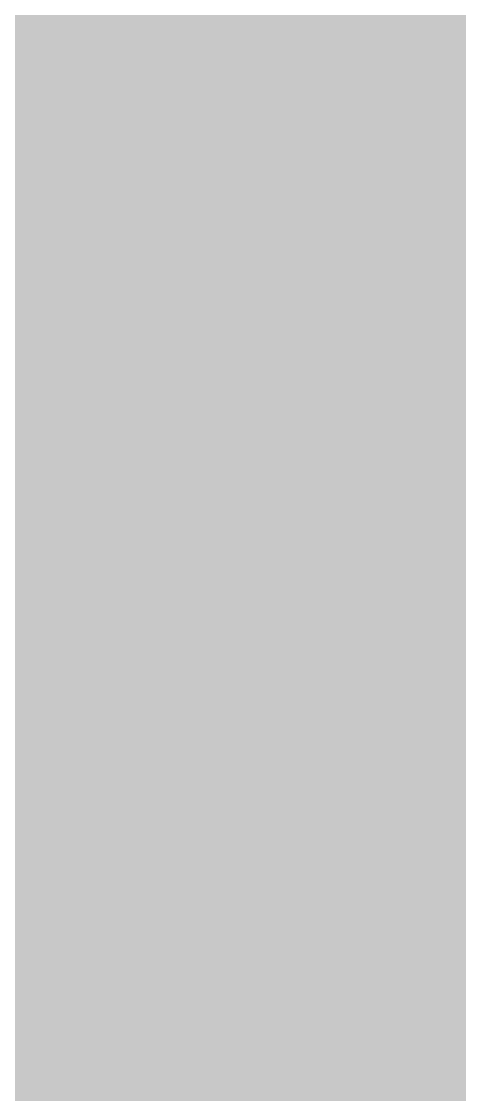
# Model space of a CAD drawing. Extents: x -3 to 92, y -53 to 125.
# Drawn here: x 40.06 to 45.46, y 92.78 to 106 of the extents above; entities that cross this region are included whole.
import ezdxf

# ---------------------------------------------------------------- set-up
doc = ezdxf.new("R2010")
doc.units = 0
doc.header["$MEASUREMENT"] = 0
doc.layers.get('0').update_dxf_attribs({"linetype": 'CONTINUOUS'})
for name, color, linetype in [('23-325-0_AST', 7, 'CONTINUOUS'), ('23-325-0_BOT', 7, 'CONTINUOUS'), ('23-325-0_DRD', 2, 'CONTINUOUS'), ('23-325-0_IN1', 4, 'CONTINUOUS'), ('23-325-0_IN2', 3, 'CONTINUOUS'), ('23-325-0_SMT', 10, 'CONTINUOUS'), ('23-325-0_SPT', 14, 'CONTINUOUS'), ('23-325-0_SST', 9, 'CONTINUOUS'), ('23-325-0_TOP', 12, 'CONTINUOUS'), ('THRUHOLE_TAP', 8, 'CONTINUOUS')]:
    doc.layers.add(name, color=color, linetype=linetype)

# ---------------------------------------------------------------- blocks, each defined once
blk = doc.blocks.new('ROUND_78')
at = {"const_width": 0.29972}
blk.add_lwpolyline([(-0.14986, 0, 1), (0.14986, 0, 1)], format="xyb", close=True, dxfattribs=at)
blk = doc.blocks.new('RECTANGLE_7')
blk.add_solid([(0.4064, 0.4826), (0.4064, -0.4826), (-0.4064, 0.4826), (-0.4064, -0.4826)])
blk = doc.blocks.new('RECTANGLE_48')
blk.add_solid([(0.65024, 0.44958), (0.65024, -0.44958), (-0.65024, 0.44958), (-0.65024, -0.44958)])
blk = doc.blocks.new('ROUND_68')
at = {"const_width": 0.29972}
blk.add_lwpolyline([(-0.14986, 0, 1), (0.14986, 0, 1)], format="xyb", close=True, dxfattribs=at)
blk = doc.blocks.new('ROUND_84')
at = {"const_width": 0.10033}
blk.add_lwpolyline([(-0.050164, 0, 1), (0.050164, 0, 1)], format="xyb", close=True, dxfattribs=at)

msp = doc.modelspace()

# ---------------------------------------------------------------- linework, layer by layer
at = {"layer": '23-325-0_AST'}
for points, const_width in [([(38.354, 105.6386), (42.164, 105.6386), (42.164, 102.616), (37.8206, 102.616), (37.8206, 105.1052), (38.354, 105.6386)], 0.20066), ([(47.1805, 105.6005), (44.2595, 105.6005), (44.2595, 103.9622), (47.1805, 103.9622), (47.1805, 105.6005)], 0.1524), ([(44.63034, 104.81056), (44.98594, 104.81056), (45.10532, 104.98074), (45.10532, 105.15092), (44.98594, 105.31856), (44.63034, 105.31856), (44.63034, 104.30256)], 0.1524), ([(45.58792, 104.30256), (45.94352, 105.31856), (45.46854, 105.31856)], 0.1524), ([(44.92752, 104.81056), (45.10532, 104.30256)], 0.1524), ([(40.37584, 104.13238), (40.43426, 104.30256), (40.43426, 104.4702), (40.37584, 104.64038), (40.02024, 104.64038), (39.96182, 104.4702), (39.96182, 104.30256), (40.02024, 104.13238), (40.37584, 104.13238), (40.43426, 103.9622), (40.43426, 103.79456), (40.37584, 103.62438), (40.02024, 103.62438), (39.96182, 103.79456), (39.96182, 103.9622), (40.02024, 104.13238)], 0.1524), ([(38.354, 99.9236), (42.164, 99.9236), (42.164, 96.901), (37.8206, 96.901), (37.8206, 99.3902), (38.354, 99.9236)], 0.20066), ([(47.1805, 99.8855), (44.2595, 99.8855), (44.2595, 98.2472), (47.1805, 98.2472), (47.1805, 99.8855)], 0.1524), ([(44.88434, 99.09556), (45.23994, 99.09556), (45.35932, 99.26574), (45.35932, 99.43592), (45.23994, 99.60356), (44.88434, 99.60356), (44.88434, 98.58756)], 0.1524), ([(40.07104, 97.90938), (40.07104, 98.92538), (39.95166, 98.7552)], 0.1524), ([(40.78986, 97.90938), (40.78986, 98.92538), (40.67302, 98.7552)], 0.1524), ([(45.18152, 99.09556), (45.35932, 98.58756)], 0.1524), ([(40.19042, 97.90938), (39.95166, 97.90938)], 0.1524), ([(40.90924, 97.90938), (40.67302, 97.90938)], 0.1524), ([(38.354, 94.2086), (42.164, 94.2086), (42.164, 91.186), (37.8206, 91.186), (37.8206, 93.6752), (38.354, 94.2086)], 0.20066), ([(47.1805, 94.1705), (44.2595, 94.1705), (44.2595, 92.5322), (47.1805, 92.5322), (47.1805, 94.1705)], 0.1524), ([(44.75734, 93.38056), (45.11294, 93.38056), (45.23232, 93.55074), (45.23232, 93.72092), (45.11294, 93.88856), (44.75734, 93.88856), (44.75734, 92.87256)], 0.1524), ([(45.05452, 93.38056), (45.23232, 92.87256)], 0.1524), ([(40.75684, 92.70238), (40.40124, 92.70238), (40.34282, 92.87256), (40.34282, 93.0402), (40.40124, 93.21038), (40.75684, 93.21038), (40.81526, 93.0402), (40.81526, 92.87256), (40.57904, 92.19438)], 0.1524)]:
    msp.add_lwpolyline(points, dxfattribs=dict(at, const_width=const_width))
at = {"layer": '23-325-0_BOT', "const_width": 0.254}
for points in [[(41.275, 124.46), (41.275, 50.41646)], [(41.5036, 124.46), (41.5036, 46.101)], [(41.7322, 124.46), (41.7322, 46.101)], [(41.9608, 124.46), (41.9608, 46.101)], [(42.1894, 124.46), (42.1894, 49.68748)], [(42.418, 124.46), (42.418, 50.03038)], [(44.0182, 124.46), (44.0182, 73.00976)], [(44.2468, 124.46), (44.2468, 73.23836)], [(44.4754, 124.46), (44.4754, 81.17586)], [(44.704, 124.46), (44.704, 81.34858)], [(44.9326, 124.46), (44.9326, 81.40192)], [(45.1612, 124.46), (45.1612, 81.3689)], [(45.3898, 124.46), (45.3898, 81.2292)], [(43.7896, 121.75998), (43.7896, 66.88074)], [(40.894, 39.116), (40.894, 50.165), (40.259, 50.8), (40.259, 107.823), (40.64, 108.204), (40.64, 109.22)], [(41.0464, 107.99318), (41.0464, 50.65776)], [(40.7162, 107.6325), (40.7162, 50.98796)], [(40.8178, 107.7341), (40.8178, 50.88636)], [(42.6466, 107.19562), (42.6466, 102.85984)], [(42.8752, 107.00512), (42.8752, 103.05288)], [(43.3324, 106.96448), (43.3324, 103.09352)], [(43.561, 107.0864), (43.561, 102.96906)], [(43.1038, 106.94162), (43.1038, 103.11638)], [(57.2008, 106.0704), (40.7162, 106.0704)], [(57.2008, 105.8418), (40.7162, 105.8418)], [(57.2008, 105.6132), (40.7162, 105.6132)], [(57.2008, 105.3846), (40.7162, 105.3846)], [(57.2008, 105.156), (40.7162, 105.156)], [(57.2008, 104.9274), (40.7162, 104.9274)], [(57.2008, 104.6988), (40.7162, 104.6988)], [(57.2008, 104.4702), (40.7162, 104.4702)], [(57.2008, 104.2416), (40.7162, 104.2416)], [(57.2008, 104.013), (40.7162, 104.013)], [(53.84038, 103.7844), (40.7162, 103.7844)], [(53.63718, 103.5558), (40.7162, 103.5558)], [(53.5432, 103.3272), (40.7162, 103.3272)], [(42.99458, 103.0986), (40.7162, 103.0986)], [(53.5178, 103.0986), (43.31208, 103.0986)], [(42.65168, 102.87), (40.7162, 102.87)], [(53.5178, 102.87), (43.65498, 102.87)], [(42.54246, 102.6414), (40.7162, 102.6414)], [(53.5178, 102.6414), (43.7642, 102.6414)], [(42.52976, 102.4128), (40.7162, 102.4128)], [(50.84826, 102.4128), (43.77944, 102.4128)], [(42.60342, 102.1842), (40.7162, 102.1842)], [(42.6466, 102.11562), (42.6466, 97.14484)], [(50.7111, 102.1842), (43.70578, 102.1842)], [(42.81932, 101.9556), (40.7162, 101.9556)], [(50.67808, 101.9556), (43.48988, 101.9556)], [(43.561, 102.0064), (43.561, 97.25406)], [(42.8752, 101.92512), (42.8752, 97.33788)], [(43.1038, 101.86162), (43.1038, 97.40138)], [(43.3324, 101.88448), (43.3324, 97.37852)], [(50.73142, 101.727), (40.7162, 101.727)], [(50.9016, 101.4984), (40.7162, 101.4984)], [(53.5178, 101.2698), (40.7162, 101.2698)], [(53.5178, 101.0412), (40.7162, 101.0412)], [(53.5178, 100.8126), (40.7162, 100.8126)], [(53.5178, 100.584), (40.7162, 100.584)], [(53.5178, 100.3554), (40.7162, 100.3554)], [(53.5178, 100.1268), (40.7162, 100.1268)], [(53.5178, 99.8982), (40.7162, 99.8982)], [(53.5178, 99.6696), (40.7162, 99.6696)], [(53.5178, 99.441), (40.7162, 99.441)], [(53.5178, 99.2124), (40.7162, 99.2124)], [(53.5178, 98.9838), (40.7162, 98.9838)], [(53.5178, 98.7552), (40.7162, 98.7552)], [(53.5305, 98.5266), (40.7162, 98.5266)], [(53.60924, 98.298), (40.7162, 98.298)], [(53.77942, 98.0694), (40.7162, 98.0694)], [(54.00802, 97.8408), (40.7162, 97.8408)], [(54.23662, 97.6122), (40.7162, 97.6122)], [(42.99458, 97.3836), (40.7162, 97.3836)], [(54.46522, 97.3836), (43.31208, 97.3836)], [(42.65168, 97.155), (40.7162, 97.155)], [(54.69382, 97.155), (43.65498, 97.155)], [(42.54246, 96.9264), (40.7162, 96.9264)], [(54.92242, 96.9264), (43.7642, 96.9264)], [(42.52976, 96.6978), (40.7162, 96.6978)], [(55.15102, 96.6978), (43.77944, 96.6978)], [(42.60342, 96.4692), (40.7162, 96.4692)], [(42.6466, 96.40062), (42.6466, 91.42984)], [(55.37962, 96.4692), (43.70578, 96.4692)], [(43.561, 96.2914), (43.561, 91.53906)], [(42.81932, 96.2406), (40.7162, 96.2406)], [(42.8752, 96.21012), (42.8752, 91.62288)], [(43.1038, 96.14662), (43.1038, 91.68638)], [(43.3324, 96.16948), (43.3324, 91.66352)], [(55.60822, 96.2406), (43.48988, 96.2406)], [(55.83682, 96.012), (40.7162, 96.012)], [(56.06542, 95.7834), (40.7162, 95.7834)], [(56.29402, 95.5548), (40.7162, 95.5548)], [(56.52262, 95.3262), (40.7162, 95.3262)], [(56.75122, 95.0976), (40.7162, 95.0976)], [(56.97982, 94.869), (40.7162, 94.869)], [(57.20842, 94.6404), (40.7162, 94.6404)], [(57.43702, 94.4118), (40.7162, 94.4118)], [(57.66562, 94.1832), (40.7162, 94.1832)], [(57.89422, 93.9546), (40.7162, 93.9546)], [(58.12282, 93.726), (40.7162, 93.726)], [(58.35142, 93.4974), (40.7162, 93.4974)], [(58.58002, 93.2688), (40.7162, 93.2688)], [(58.80862, 93.0402), (40.7162, 93.0402)], [(59.03722, 92.8116), (40.7162, 92.8116)]]:
    msp.add_lwpolyline(points, dxfattribs=at)
for points in [[(43.1546, 103.11892, 0.4142136), (42.52468, 102.489)], [(43.1546, 103.11892, 0.4142136), (42.52468, 102.489)], [(43.78452, 102.489, 0.4142136), (43.1546, 103.11892)], [(43.78452, 102.489, 0.4142136), (43.1546, 103.11892)], [(42.52468, 102.489, 0.4142136), (43.1546, 101.85908)], [(42.52468, 102.489, 0.4142136), (43.1546, 101.85908)], [(43.1546, 101.85908, 0.4142136), (43.78452, 102.489)], [(43.1546, 101.85908, 0.4142136), (43.78452, 102.489)], [(43.1546, 97.40392, 0.4142136), (42.52468, 96.774)], [(43.1546, 97.40392, 0.4142136), (42.52468, 96.774)], [(43.78452, 96.774, 0.4142136), (43.1546, 97.40392)], [(43.78452, 96.774, 0.4142136), (43.1546, 97.40392)], [(42.52468, 96.774, 0.4142136), (43.1546, 96.14408)], [(42.52468, 96.774, 0.4142136), (43.1546, 96.14408)], [(43.1546, 96.14408, 0.4142136), (43.78452, 96.774)], [(43.1546, 96.14408, 0.4142136), (43.78452, 96.774)]]:
    msp.add_lwpolyline(points, format="xyb", dxfattribs=at)
at = {"layer": '23-325-0_DRD', "const_width": 0.254}
for points in [[(43.7896, 103.124), (42.5196, 101.854)], [(43.7896, 101.854), (42.5196, 103.124)], [(43.7896, 103.124), (42.5196, 101.854)], [(43.7896, 101.854), (42.5196, 103.124)], [(43.7896, 103.124), (42.5196, 101.854)], [(43.7896, 101.854), (42.5196, 103.124)], [(43.7896, 97.409), (42.5196, 96.139)], [(43.7896, 96.139), (42.5196, 97.409)], [(43.7896, 97.409), (42.5196, 96.139)], [(43.7896, 96.139), (42.5196, 97.409)]]:
    msp.add_lwpolyline(points, dxfattribs=at)
at = {"layer": '23-325-0_IN1', "const_width": 0.254}
for points in [[(41.4782, 124.46), (41.4782, 51.0032)], [(41.7068, 124.46), (41.7068, 51.0032)], [(41.9354, 124.46), (41.9354, 51.0032)], [(42.164, 124.46), (42.164, 51.0032)], [(42.3926, 124.46), (42.3926, 51.0032)], [(42.6212, 124.46), (42.6212, 51.0032)], [(42.8498, 124.46), (42.8498, 51.0032)], [(43.0784, 124.46), (43.0784, 66.69786)], [(43.307, 124.46), (43.307, 66.87058)], [(43.5356, 124.46), (43.5356, 66.92392)], [(43.7642, 124.46), (43.7642, 66.8909)], [(43.9928, 124.46), (43.9928, 66.7512)], [(44.2214, 124.46), (44.2214, 51.0032)], [(44.45, 124.46), (44.45, 81.14284)], [(44.6786, 124.46), (44.6786, 81.33588)], [(44.9072, 124.46), (44.9072, 81.39938)], [(45.1358, 124.46), (45.1358, 81.37652)], [(45.3644, 124.46), (45.3644, 81.25206)], [(41.2496, 109.05998), (41.2496, 51.0032)], [(40.1066, 108.88472), (40.1066, 51.0032)], [(41.021, 108.71708), (41.021, 51.0032)], [(40.3352, 108.66882), (40.3352, 51.0032)], [(40.5638, 108.59516), (40.5638, 51.0032)], [(40.7924, 108.60786), (40.7924, 51.0032)], [(70.19798, 106.0704), (33.16986, 106.0704)], [(63.67526, 105.8418), (32.10052, 105.8418)], [(63.5381, 105.6132), (32.12338, 105.6132)], [(59.2201, 105.3846), (32.05988, 105.3846)], [(58.83148, 105.156), (31.86684, 105.156)], [(58.61812, 104.9274), (28.6258, 104.9274)], [(58.4835, 104.6988), (33.30956, 104.6988)], [(58.40222, 104.4702), (33.55594, 104.4702)], [(58.36412, 104.2416), (33.6423, 104.2416)], [(58.36666, 104.013), (33.63722, 104.013)], [(58.4073, 103.7844), (33.5407, 103.7844)], [(53.89626, 103.5558), (33.25622, 103.5558)], [(53.7591, 103.3272), (27.84094, 103.3272)], [(53.72608, 103.0986), (27.9273, 103.0986)], [(53.77942, 102.87), (27.92222, 102.87)], [(53.9496, 102.6414), (27.8257, 102.6414)], [(73.47458, 102.4128), (27.54122, 102.4128)], [(73.4568, 102.1842), (-2.413, 102.1842)], [(73.50506, 101.9556), (-2.413, 101.9556)], [(73.62698, 101.727), (-2.413, 101.727)], [(73.89368, 101.4984), (11.59002, 101.4984)], [(86.36, 101.2698), (11.8745, 101.2698)], [(86.36, 101.0412), (31.8008, 101.0412)], [(83.78698, 100.8126), (31.95574, 100.8126)], [(83.44408, 100.584), (31.99892, 100.584)], [(59.38774, 100.3554), (31.95574, 100.3554)], [(58.89498, 100.1268), (31.8008, 100.1268)], [(58.65622, 99.8982), (28.33624, 99.8982)], [(58.50636, 99.6696), (33.17748, 99.6696)], [(58.41492, 99.441), (33.52038, 99.441)], [(58.3692, 99.2124), (33.6296, 99.2124)], [(58.36158, 98.9838), (33.64484, 98.9838)], [(58.3946, 98.7552), (33.57118, 98.7552)], [(58.4708, 98.5266), (33.35528, 98.5266)], [(58.60034, 98.298), (28.39466, 98.298)], [(58.801, 98.0694), (28.19146, 98.0694)], [(59.1566, 97.8408), (27.83586, 97.8408)], [(60.84316, 97.6122), (-2.413, 97.6122)], [(60.85586, 97.3836), (-2.413, 97.3836)], [(60.96508, 97.155), (-2.413, 97.155)], [(61.30798, 96.9264), (-2.413, 96.9264)], [(65.43548, 96.6978), (-2.413, 96.6978)], [(65.41262, 96.4692), (-2.413, 96.4692)], [(65.47612, 96.2406), (-2.413, 96.2406)], [(65.66662, 96.012), (-2.413, 96.012)], [(86.36, 95.7834), (-2.413, 95.7834)], [(86.36, 95.5548), (-2.413, 95.5548)], [(86.36, 95.3262), (29.8958, 95.3262)], [(86.36, 95.0976), (30.05074, 95.0976)], [(86.36, 94.869), (30.09392, 94.869)], [(86.36, 94.6404), (30.05074, 94.6404)], [(86.36, 94.4118), (29.8958, 94.4118)], [(86.36, 94.1832), (28.33624, 94.1832)], [(86.36, 93.9546), (33.17748, 93.9546)], [(86.36, 93.726), (33.52038, 93.726)], [(86.36, 93.4974), (33.6296, 93.4974)], [(86.36, 93.2688), (33.64484, 93.2688)], [(86.36, 93.0402), (33.57118, 93.0402)], [(86.36, 92.8116), (33.35528, 92.8116)]]:
    msp.add_lwpolyline(points, dxfattribs=at)
at = {"layer": '23-325-0_SST'}
for points, const_width in [([(40.62984, 106.54538), (40.68826, 106.71556), (40.68826, 106.8832), (40.62984, 107.05338), (40.27424, 107.05338), (40.21582, 106.8832), (40.21582, 106.71556), (40.27424, 106.54538), (40.62984, 106.54538), (40.68826, 106.3752), (40.68826, 106.20756), (40.62984, 106.03738), (40.27424, 106.03738), (40.21582, 106.20756), (40.21582, 106.3752), (40.27424, 106.54538)], 0.1524), ([(38.354, 105.6386), (42.164, 105.6386), (42.164, 102.616), (37.8206, 102.616), (37.8206, 105.1052), (38.354, 105.6386)], 0.20066), ([(47.1805, 105.6005), (44.2595, 105.6005), (44.2595, 103.9622), (47.1805, 103.9622), (47.1805, 105.6005)], 0.1524), ([(40.19804, 100.06838), (40.19804, 101.08438), (40.07866, 100.9142)], 0.1524), ([(40.91686, 100.06838), (40.91686, 101.08438), (40.80002, 100.9142)], 0.1524), ([(44.87672, 100.76942), (45.23232, 100.76942), (45.34916, 100.93706), (45.34916, 101.10724), (45.23232, 101.27742), (44.87672, 101.27742), (44.87672, 100.26142)], 0.1524), ([(45.17136, 100.76942), (45.34916, 100.26142)], 0.1524), ([(40.31742, 100.06838), (40.07866, 100.06838)], 0.1524), ([(41.03624, 100.06838), (40.80002, 100.06838)], 0.1524), ([(38.354, 99.9236), (42.164, 99.9236), (42.164, 96.901), (37.8206, 96.901), (37.8206, 99.3902), (38.354, 99.9236)], 0.20066), ([(47.1805, 99.8855), (44.2595, 99.8855), (44.2595, 98.2472), (47.1805, 98.2472), (47.1805, 99.8855)], 0.1524), ([(44.74972, 95.05442), (45.10532, 95.05442), (45.22216, 95.22206), (45.22216, 95.39224), (45.10532, 95.56242), (44.74972, 95.56242), (44.74972, 94.54642)], 0.1524), ([(40.75684, 94.86138), (40.40124, 94.86138), (40.34282, 95.03156), (40.34282, 95.1992), (40.40124, 95.36938), (40.75684, 95.36938), (40.81526, 95.1992), (40.81526, 95.03156), (40.57904, 94.35338)], 0.1524), ([(45.04436, 95.05442), (45.22216, 94.54642)], 0.1524), ([(38.354, 94.2086), (42.164, 94.2086), (42.164, 91.186), (37.8206, 91.186), (37.8206, 93.6752), (38.354, 94.2086)], 0.20066), ([(47.1805, 94.1705), (44.2595, 94.1705), (44.2595, 92.5322), (47.1805, 92.5322), (47.1805, 94.1705)], 0.1524)]:
    msp.add_lwpolyline(points, dxfattribs=dict(at, const_width=const_width))
at = {"layer": '23-325-0_TOP'}
for points, const_width in [([(45.0088, 104.775), (43.1546, 104.775)], 0.635), ([(40.5638, 47.6631), (40.5638, 103.6828), (41.656, 104.775), (43.1546, 104.775)], 0.254), ([(43.1546, 103.505), (43.1546, 102.489)], 0.254), ([(43.1546, 103.505), (43.1546, 102.489)], 0.254), ([(43.1546, 102.489), (43.1546, 103.505)], 0.254), ([(45.0088, 99.06), (43.1546, 99.06)], 0.635), ([(41.06418, 47.6631), (41.06418, 98.46818), (41.656, 99.06), (43.1546, 99.06)], 0.254), ([(43.1546, 96.774), (43.1546, 97.79)], 0.254), ([(43.1546, 97.79), (43.1546, 96.774)], 0.254), ([(45.0088, 93.345), (43.1546, 93.345)], 0.635), ([(41.56456, 47.6631), (41.56456, 92.74556), (42.164, 93.345), (43.1546, 93.345)], 0.254)]:
    msp.add_lwpolyline(points, dxfattribs=dict(at, const_width=const_width))

# ---------------------------------------------------------------- block references
at = {"layer": '23-325-0_BOT'}
for p in [(43.1546, 102.489), (43.1546, 96.774)]:
    msp.add_blockref('ROUND_78', p, dxfattribs=at)
at = {"layer": '23-325-0_IN1'}
for p in [(43.1546, 102.489), (43.1546, 96.774)]:
    msp.add_blockref('ROUND_78', p, dxfattribs=at)
at = {"layer": '23-325-0_IN2'}
for p in [(43.1546, 102.489), (43.1546, 96.774)]:
    msp.add_blockref('ROUND_78', p, dxfattribs=at)
at = {"layer": '23-325-0_SMT'}
for name, p in [('RECTANGLE_7', (45.0088, 104.775)), ('RECTANGLE_48', (43.1546, 104.775)), ('RECTANGLE_48', (43.1546, 103.505)), ('RECTANGLE_48', (43.1546, 99.06)), ('RECTANGLE_7', (45.0088, 99.06)), ('RECTANGLE_48', (43.1546, 97.79)), ('RECTANGLE_48', (43.1546, 93.345)), ('RECTANGLE_7', (45.0088, 93.345))]:
    msp.add_blockref(name, p, dxfattribs=at)
at = {"layer": '23-325-0_SPT'}
for name, p in [('RECTANGLE_7', (45.0088, 104.775)), ('RECTANGLE_48', (43.1546, 104.775)), ('RECTANGLE_48', (43.1546, 103.505)), ('RECTANGLE_48', (43.1546, 99.06)), ('RECTANGLE_7', (45.0088, 99.06)), ('RECTANGLE_48', (43.1546, 97.79)), ('RECTANGLE_48', (43.1546, 93.345)), ('RECTANGLE_7', (45.0088, 93.345))]:
    msp.add_blockref(name, p, dxfattribs=at)
at = {"layer": '23-325-0_TOP'}
for name, p in [('RECTANGLE_7', (45.0088, 104.775)), ('RECTANGLE_48', (43.1546, 104.775)), ('RECTANGLE_48', (43.1546, 103.505)), ('ROUND_68', (43.1546, 102.489)), ('RECTANGLE_48', (43.1546, 99.06)), ('RECTANGLE_7', (45.0088, 99.06)), ('RECTANGLE_48', (43.1546, 97.79)), ('ROUND_68', (43.1546, 96.774)), ('RECTANGLE_48', (43.1546, 93.345)), ('RECTANGLE_7', (45.0088, 93.345))]:
    msp.add_blockref(name, p, dxfattribs=at)
at = {"layer": 'THRUHOLE_TAP'}
for p in [(43.1546, 102.489), (43.1546, 96.774)]:
    msp.add_blockref('ROUND_84', p, dxfattribs=at)

doc.saveas('drawing.dxf')
